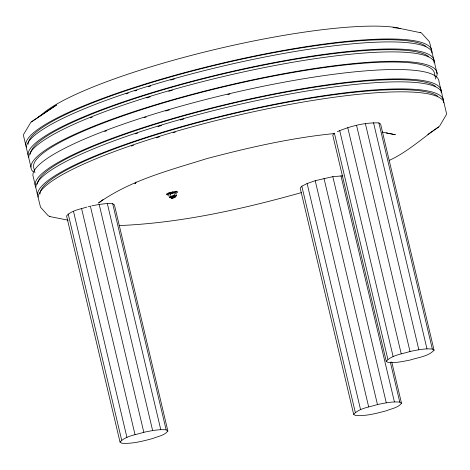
<?xml version="1.0" encoding="UTF-8"?>
<svg xmlns="http://www.w3.org/2000/svg" width="470" height="470" viewBox="0 0 470 470"><rect width="100%" height="100%" fill="white"/><g stroke="black" fill="none" stroke-linecap="round" stroke-linejoin="round"><path stroke-width="0.7" d="M135.272 183.065L135.013 183.764L136.071 182.013M86.974 207.029C80.035 209.273 71.634 210.296 66.564 215.906L120.02 442.047L121.748 443.228C132.317 444.015 142.739 441.16 152.868 438.481C157.885 436.301 164.371 435.637 167.872 431.037L114.41 204.891L112.683 203.71L107.313 203.492L99.176 204.409L91.715 205.866M342.971 175.827L332.819 176.661L315.206 180.715L307.122 183.535L301.834 186.202L300.201 188.159L353.663 414.305L355.39 415.486C365.96 416.273 376.382 413.412 386.51 410.733C391.522 408.559 398.008 407.895 401.509 403.289L391.727 361.918M120.02 442.047C126.019 435.702 135.848 434.909 143.82 432.277C151.158 430.82 158.619 429.128 166.145 429.85L167.872 431.037M386.217 361.242C392.215 354.897 402.044 354.104 410.01 351.472C417.354 350.015 424.81 348.323 432.335 349.046L434.063 350.232C428.064 356.577 418.235 357.365 410.269 360.002C402.931 361.459 395.47 363.146 387.944 362.423L386.217 361.242L332.76 135.102L334.393 133.145L387.85 359.286M353.663 414.305C359.662 407.96 369.49 407.167 377.457 404.535C384.795 403.078 392.256 401.386 399.782 402.109L401.509 403.289M31.367 121.871L56.541 104.998L30.85 122.271L23.582 134.449L23.594 135.994L25.674 144.807M103.001 199.586L98.535 203.034C130.525 180.092 169.576 170.334 206.606 158.666C248.518 147.603 290.989 137.88 334.182 133.556M389.219 160.417C407.713 151.898 422.982 137.681 439.544 126.183L446.418 114.562L446.406 113.017L444.326 104.205A208.504 35.491 -13.3 0 0 240.17 114.745A208.504 35.491 -13.3 0 0 38.176 197.67L40.52 207.217L48.128 215.63L49.926 216.588M37.377 117.817L41.965 114.392M427.835 134.397L438.633 127.141M174.67 196.795L176.403 195.849L175.668 192.735L173.9 192.594L170.393 193.399L168.66 194.345L169.394 197.459L171.162 197.6M169.394 197.459L171.133 196.519L174.634 195.714L176.403 195.849M337.325 131.659C350.332 126.119 364.661 122.388 378.879 122.905L380.606 124.086L434.063 350.232M301.652 192.541C242.079 209.209 180.997 223.009 119.016 225.588M88.331 206.671L90.358 206.136L143.82 432.277M393.085 27.554L399.717 28.4L421.343 32.877L429.48 41.789L431.824 51.342M382.004 132.07L395.376 134.726L386.199 132.898M49.268 216.459L68.179 220.195M399.717 28.4L400.311 28.517M420.074 32.418L420.732 32.547M434.186 61.323L432.523 54.279A208.504 35.491 -13.3 0 0 228.367 64.819A208.504 35.491 -13.3 0 0 26.373 147.744L28.035 154.789M437.106 73.661L434.879 64.261A208.504 35.491 -13.3 0 0 230.729 74.806A208.504 35.491 -13.3 0 0 28.729 157.726L30.955 167.126M441.271 91.28L439.045 81.886A208.504 35.491 -13.3 0 0 234.894 92.425A208.504 35.491 -13.3 0 0 32.894 175.351L35.121 184.745M443.627 101.267L441.964 94.217A208.504 35.491 -13.3 0 0 237.808 104.763A208.504 35.491 -13.3 0 0 35.814 187.683L37.477 194.733M435.719 79.036L434.586 74.242A205.919 35.05 -13.3 0 0 232.961 84.653A205.919 35.05 -13.3 0 0 33.47 166.545L34.927 172.713M378.879 122.905L432.335 349.046M373.509 122.688L426.966 348.828M365.372 123.604L418.829 349.745M356.554 125.331L410.01 351.472M347.759 127.658L401.215 353.798M339.675 130.472L393.132 356.613M390.341 362.159L399.782 402.109M340.956 175.745L394.412 401.891M332.819 176.661L386.275 402.808M324 178.388L377.457 404.535M315.206 180.715L368.662 406.861M307.122 183.535L360.578 409.676M301.834 186.202L355.296 412.349M173.9 192.594L174.634 195.714M170.393 193.399L171.133 196.519M112.683 203.71L166.145 429.85M107.313 203.492L160.775 429.633M99.176 204.409L152.633 430.549M81.563 208.463L135.019 434.603M73.479 211.277L126.935 437.417M68.197 213.95L121.654 440.09M170.34 193.869A1.933 0.329 -13.3 0 1 170.822 193.611M171.215 193.464A1.933 0.329 -13.3 0 1 172.643 193.1M171.274 197.2A1.933 0.329 -13.3 0 1 172.889 196.319A1.933 0.329 -13.3 0 1 174.535 196.448M170.134 193.916A2.321 0.394 -13.3 0 1 170.88 193.581M171.397 193.411A2.321 0.394 -13.3 0 1 172.561 193.129M170.258 193.869A1.933 0.329 -13.3 0 1 171.938 193.111A1.933 0.329 -13.3 0 1 174.006 192.941M171.233 197.976A2.321 0.394 -13.3 0 1 171.756 197.294A2.321 0.394 -13.3 0 1 174.911 196.666A2.321 0.394 -13.3 0 1 174.388 197.347M173.289 197.676A2.321 0.394 -13.3 0 1 172.138 197.905M171.262 197.659A1.933 0.329 -13.3 0 1 173.336 196.73A1.933 0.329 -13.3 0 1 174.482 197.018M171.35 198.029A1.933 0.329 -13.3 0 1 172.302 197.388A1.933 0.329 -13.3 0 1 174.734 196.965A1.933 0.329 -13.3 0 1 174.211 197.529M173.777 197.67A1.933 0.329 -13.3 0 1 172.337 197.993M171.145 197.606A2.321 0.394 -13.3 0 1 171.509 196.977A2.321 0.394 -13.3 0 1 174.564 196.296A2.321 0.394 -13.3 0 1 174.728 196.807M171.409 197.312A1.933 0.329 -13.3 0 1 172.754 196.472A1.933 0.329 -13.3 0 1 174.652 196.513M171.462 197.224A2.321 0.394 -13.3 0 1 171.15 196.724A2.321 0.394 -13.3 0 1 174.329 195.937A2.321 0.394 -13.3 0 1 174.64 196.437M170.974 196.854A1.933 0.329 -13.3 0 1 171.133 196.648M171.756 196.372A1.933 0.329 -13.3 0 1 172.19 196.231M174.047 195.861A1.933 0.329 -13.3 0 1 174.382 195.843M170.557 196.766A2.321 0.394 -13.3 0 1 170.575 196.654M172.584 195.855A2.321 0.394 -13.3 0 1 173.177 195.726M167.343 194.404A5.54 0.94 -13.3 0 1 166.797 194.292M166.78 193.799A5.54 0.94 -13.3 0 1 167.314 193.44M168.166 193.047A5.54 0.94 -13.3 0 1 170.575 192.242M171.973 191.883A5.54 0.94 -13.3 0 1 173.365 191.596M174.67 191.396A5.54 0.94 -13.3 0 1 177.202 191.402M168.336 194.962A5.54 0.94 -13.3 0 1 168.295 193.599A5.54 0.94 -13.3 0 1 175.927 191.848A5.54 0.94 -13.3 0 1 175.962 193.205M39.997 194.151A205.919 35.05 -13.3 0 1 221.993 116.419A205.919 35.05 -13.3 0 1 437.87 96.332M38.047 197.136A208.504 35.491 -13.3 0 1 236.815 112.424A208.504 35.491 -13.3 0 1 443.486 102.877M37.635 184.17A205.919 35.05 -13.3 0 1 219.631 106.437A205.919 35.05 -13.3 0 1 435.508 86.351M35.685 187.148A208.504 35.491 -13.3 0 1 234.459 102.437A208.504 35.491 -13.3 0 1 441.124 92.896M33.082 171.709A208.504 35.491 -13.3 0 1 227.609 85.446A208.504 35.491 -13.3 0 1 436.43 76.986M30.556 154.213A205.919 35.05 -13.3 0 1 212.552 76.481A205.919 35.05 -13.3 0 1 428.429 56.394M28.605 157.192A208.504 35.491 -13.3 0 1 227.374 72.48A208.504 35.491 -13.3 0 1 434.045 62.939M28.194 144.225A205.919 35.05 -13.3 0 1 210.19 66.493A205.919 35.05 -13.3 0 1 426.067 46.407M26.244 147.204A208.504 35.491 -13.3 0 1 225.018 62.498A208.504 35.491 -13.3 0 1 431.683 52.951M40.59 115.714A194.004 33.023 -13.3 0 1 208.046 51.165A194.004 33.023 -13.3 0 1 398.566 27.983M104.675 131.5A205.919 35.05 -13.3 0 1 106.649 130.748M144.055 117.694A205.919 35.05 -13.3 0 1 146.094 117.042M165.704 111.014A205.919 35.05 -13.3 0 1 169.288 109.957M227.768 94.54A205.919 35.05 -13.3 0 1 229.918 94.035M131.318 146.029A205.919 35.05 -13.3 0 1 133.48 145.283M156.175 137.845A205.919 35.05 -13.3 0 1 159.653 136.764M173.13 132.699A205.919 35.05 -13.3 0 1 175.287 132.07M135.489 133.809A205.919 35.05 -13.3 0 1 137.687 133.075M157.991 126.559A205.919 35.05 -13.3 0 1 161.51 125.484M180.151 120.003A205.919 35.05 -13.3 0 1 183.776 118.981M90.44 117.864A205.919 35.05 -13.3 0 1 92.273 117.124M146.734 97.901A205.919 35.05 -13.3 0 1 150.212 96.82M168.73 91.292A205.919 35.05 -13.3 0 1 172.343 90.252M126.048 93.871A205.919 35.05 -13.3 0 1 128.245 93.131M134.843 90.957A205.919 35.05 -13.3 0 1 136.858 90.305M148.549 86.621A205.919 35.05 -13.3 0 1 150.659 85.975M170.71 80.065A205.919 35.05 -13.3 0 1 174.335 79.036M171.95 198.181A1.933 0.329 -13.3 0 0 174.993 197.277A1.933 0.329 -13.3 0 0 172.461 197.488A1.933 0.329 -13.3 0 0 171.95 198.181"/></g></svg>
